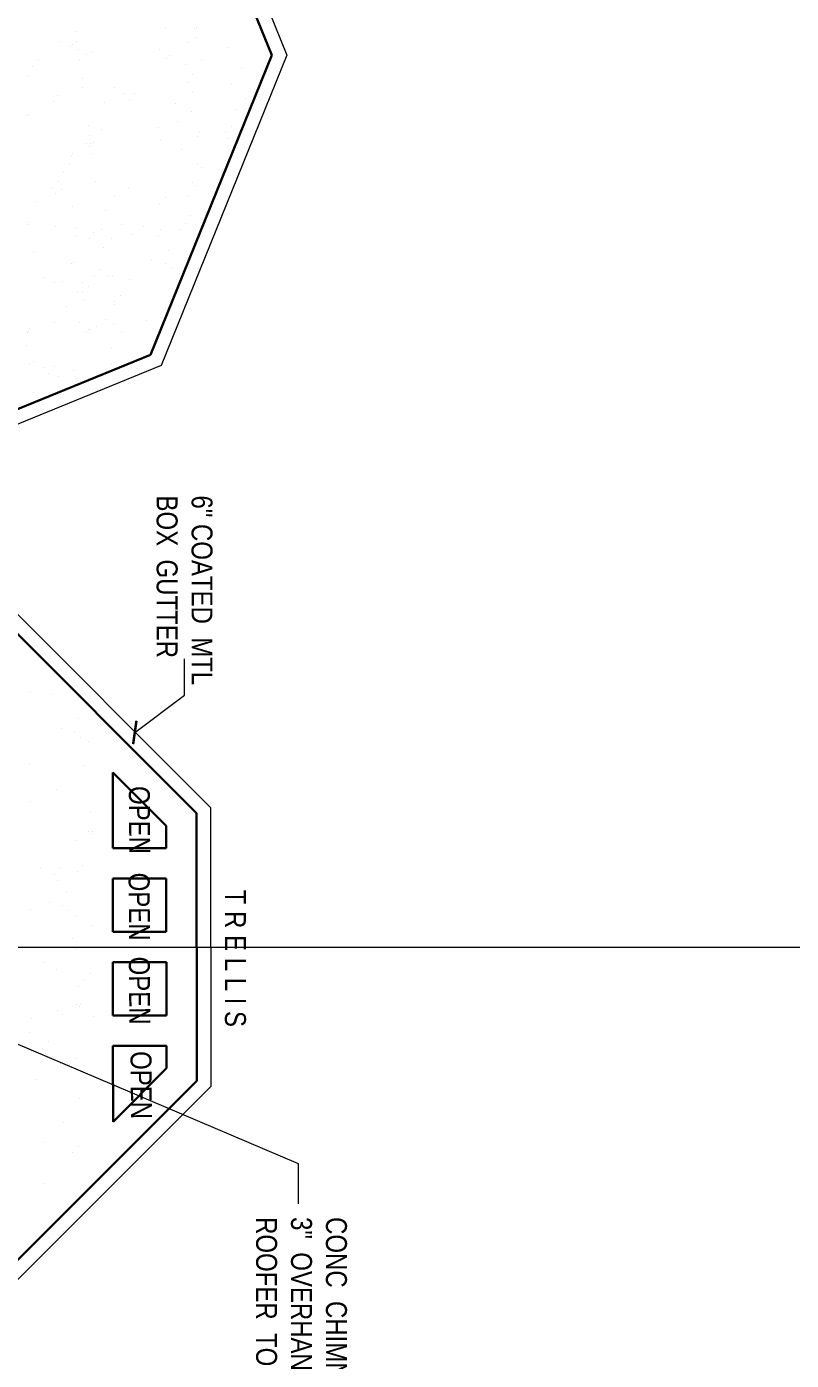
# Model space of a CAD drawing. Header units: inches. Extents: x -10188 to 9179, y -281 to 6710.
# Drawn here: x -1730 to -1402, y 1860 to 2433 of the extents above; entities that cross this region are included whole.
import ezdxf

# ---------------------------------------------------------------- set-up
doc = ezdxf.new("R2010")
doc.units = ezdxf.units.IN
doc.header["$MEASUREMENT"] = 0
doc.linetypes.add('HIDDEN', pattern=[0.375, 0.25, -0.125])
for name, color, linetype, lineweight in [('GUTTER', 7, 'Continuous', 15), ('ROOF LINE', 7, 'Continuous', 30), ('ROOFLINE', 7, 'HIDDEN', 30)]:
    doc.layers.add(name, color=color, linetype=linetype, lineweight=lineweight)
doc.layers.add('SOUTH_ELEVATION', color=7, linetype='Continuous')
doc.styles.add('ARCHENT', font='technical.ttf', dxfattribs={"height": 6})
doc.styles.add('ARCHENTLTD', font='technical.ttf', dxfattribs={"height": 0.1875})
doc.dimstyles.new('ARCHENTLTD', dxfattribs={"dimscale": 0.05, "dimtxt": 0.1875, "dimasz": 3, "dimexe": 9, "dimexo": 1, "dimgap": 2.5, "dimtad": 0, "dimdec": 1, "dimzin": 1, "dimdsep": 46, "dimlunit": 4, "dimtxsty": 'ARCHENTLTD', "dimblk": 'ARCHTICK', "dimcen": 6, "dimclrd": 256, "dimclre": 256, "dimclrt": 256, "dimaunit": 1, "dimadec": 0, "dimazin": 0, "dimtfac": 1, "dimtdec": 1, "dimtofl": 0, "dimtmove": 1, "dimatfit": 3, "dimldrblk": 'ARCHTICK', "dimfxl": 1, "dimfrac": 2, "dimtolj": 1, "dimtzin": 0, "dimlwd": 9, "dimlwe": 9, "dimarcsym": 0})

# ---------------------------------------------------------------- blocks, each defined once
blk = doc.blocks.new('_ArchTick')
at = {"color": 0, "linetype": 'ByBlock', "const_width": 0.15}
blk.add_lwpolyline([(-0.5, -0.5), (0.5, 0.5)], dxfattribs=at)

msp = doc.modelspace()

# ---------------------------------------------------------------- linework, layer by layer
at = {"layer": 'GUTTER'}
for p, q in [((-1654.68, 2509.14), (-1618.64, 2420.9)), ((-1618.64, 2420.9), (-1672.74, 2287.39)), ((-1672.74, 2287.39), (-1761.49, 2251.14)), ((-1774.27, 2220.27), (-1651.46, 2097.43)), ((-1651.46, 2097.43), (-1651.41, 1977.45)), ((-1651.41, 1977.45), (-1755.89, 1872.88))]:
    msp.add_line(p, q, dxfattribs=at)
at = {"layer": 'ROOF LINE'}
for p, q in [((-1661.34, 2509.56), (-1625.12, 2420.89)), ((-1625.12, 2420.89), (-1677.35, 2291.99)), ((-1677.35, 2291.99), (-1766.41, 2255.62)), ((-1781.51, 2219.03), (-1657.46, 2094.95)), ((-1693.46, 2079.89), (-1693.47, 2112.49)), ((-1693.47, 2112.49), (-1670.5, 2089.54)), ((-1657.46, 2094.95), (-1657.41, 1979.93)), ((-1670.5, 2089.54), (-1670.5, 2079.9)), ((-1670.5, 2089.54), (-1670.5, 2079.9)), ((-1670.5, 2079.9), (-1693.46, 2079.89)), ((-1693.44, 2043.9), (-1693.45, 2066.89)), ((-1693.45, 2066.89), (-1670.49, 2066.89)), ((-1670.49, 2066.9), (-1670.49, 2043.9)), ((-1670.49, 2043.9), (-1693.44, 2043.9)), ((-1693.42, 2007.89), (-1693.43, 2030.89)), ((-1693.43, 2030.89), (-1670.47, 2030.89)), ((-1670.47, 2030.9), (-1670.47, 2007.9)), ((-1670.47, 2007.9), (-1693.42, 2007.89)), ((-1693.4, 1962.29), (-1693.41, 1994.89)), ((-1693.41, 1994.89), (-1670.45, 1994.89)), ((-1670.45, 1994.9), (-1670.45, 1985.26)), ((-1670.45, 1985.26), (-1693.4, 1962.29)), ((-1657.41, 1979.93), (-1762.95, 1874.29))]:
    msp.add_line(p, q, dxfattribs=at)
at = {"layer": 'ROOFLINE', "color": 7, "linetype": 'Continuous', "lineweight": 25, "ltscale": 100}
for p, q in [((-1670.91, 2432.85), (-1670.91, 2432.85)), ((-1658.34, 2432.55), (-1658.34, 2432.55)), ((-1657.38, 2432.63), (-1657.38, 2432.63)), ((-1716.52, 2426.73), (-1716.52, 2426.73)), ((-1709.32, 2430.98), (-1709.32, 2430.98)), ((-1708.96, 2426.83), (-1708.96, 2426.83)), ((-1661.41, 2426.31), (-1661.41, 2426.31)), ((-1657.82, 2428.37), (-1657.82, 2428.37)), ((-1628.92, 2429.31), (-1628.92, 2429.31)), ((-1711.48, 2424.58), (-1711.48, 2424.58)), ((-1710.76, 2425.3), (-1710.76, 2425.3)), ((-1708.3, 2423.17), (-1708.3, 2423.17)), ((-1704.72, 2421.11), (-1704.72, 2421.11)), ((-1702.19, 2422.45), (-1702.19, 2422.45)), ((-1673.29, 2423.4), (-1673.29, 2423.4)), ((-1669.31, 2420.66), (-1669.31, 2420.66)), ((-1644.38, 2424.34), (-1644.38, 2424.34)), ((-1727.85, 2416.15), (-1727.85, 2416.15)), ((-1725.32, 2418.91), (-1725.32, 2418.91)), ((-1707.93, 2419.02), (-1707.93, 2419.02)), ((-1670.3, 2419.5), (-1670.3, 2419.5)), ((-1662.39, 2416.74), (-1662.39, 2416.74)), ((-1655.3, 2419.08), (-1655.3, 2419.08)), ((-1638.36, 2415.65), (-1638.36, 2415.65)), ((-1730.21, 2411.8), (-1730.21, 2411.8)), ((-1706.69, 2410.97), (-1706.69, 2410.97)), ((-1661.36, 2408.93), (-1661.36, 2408.93)), ((-1659.33, 2412.75), (-1659.33, 2412.75)), ((-1629.61, 2414.11), (-1629.61, 2414.11)), ((-1717.21, 2403.42), (-1717.21, 2403.42)), ((-1706.32, 2406.83), (-1706.32, 2406.83)), ((-1692.86, 2406.96), (-1692.86, 2406.96)), ((-1688.31, 2404.36), (-1688.31, 2404.36)), ((-1683.98, 2404.57), (-1683.98, 2404.57)), ((-1659.41, 2405.31), (-1659.41, 2405.31)), ((-1642.3, 2408.14), (-1642.3, 2408.14)), ((-1718.78, 2400.83), (-1718.78, 2400.83)), ((-1696.89, 2400.64), (-1696.89, 2400.64)), ((-1686.51, 2401.8), (-1686.51, 2401.8)), ((-1666.62, 2400.28), (-1666.62, 2400.28)), ((-1640.52, 2397.41), (-1640.52, 2397.41)), ((-1636.27, 2402.1), (-1636.27, 2402.1)), ((-1730.42, 2394.85), (-1730.42, 2394.85)), ((-1729.7, 2395.57), (-1729.7, 2395.57)), ((-1665.6, 2392.47), (-1665.6, 2392.47)), ((-1659.76, 2396.74), (-1659.76, 2396.74)), ((-1704.01, 2390.6), (-1704.01, 2390.6)), ((-1703.64, 2386.45), (-1703.64, 2386.45)), ((-1698.47, 2388.75), (-1698.47, 2388.75)), ((-1673.84, 2389.98), (-1673.84, 2389.98)), ((-1657.3, 2385.92), (-1657.3, 2385.92)), ((-1656.36, 2387.85), (-1656.36, 2387.85)), ((-1645.17, 2387.46), (-1645.17, 2387.46)), ((-1642.64, 2390.22), (-1642.64, 2390.22)), ((-1704.9, 2382.74), (-1704.9, 2382.74)), ((-1703.36, 2381.64), (-1703.36, 2381.64)), ((-1702.98, 2382.79), (-1702.98, 2382.79)), ((-1701.69, 2383.19), (-1701.69, 2383.19)), ((-1672.78, 2384.13), (-1672.78, 2384.13)), ((-1663.99, 2380.28), (-1663.99, 2380.28)), ((-1643.88, 2385.08), (-1643.88, 2385.08)), ((-1711.4, 2377.87), (-1711.4, 2377.87)), ((-1710.67, 2378.58), (-1710.67, 2378.58)), ((-1702.61, 2378.64), (-1702.61, 2378.64)), ((-1657.13, 2374.41), (-1657.13, 2374.41)), ((-1714.68, 2371.06), (-1714.68, 2371.06)), ((-1712.15, 2373.82), (-1712.15, 2373.82)), ((-1655.21, 2372.37), (-1655.21, 2372.37)), ((-1719.57, 2363.94), (-1719.57, 2363.94)), ((-1717.04, 2366.71), (-1717.04, 2366.71)), ((-1715.75, 2362.9), (-1715.75, 2362.9)), ((-1701.01, 2366.45), (-1701.01, 2366.45)), ((-1686.85, 2363.85), (-1686.85, 2363.85)), ((-1659.24, 2366.04), (-1659.24, 2366.04)), ((-1657.95, 2364.79), (-1657.95, 2364.79)), ((-1726.64, 2358.01), (-1726.64, 2358.01)), ((-1718.28, 2361.56), (-1718.28, 2361.56)), ((-1692.78, 2360.25), (-1692.78, 2360.25)), ((-1670.81, 2359.48), (-1670.81, 2359.48)), ((-1661.31, 2359.91), (-1661.31, 2359.91)), ((-1710.8, 2355.64), (-1710.8, 2355.64)), ((-1696.81, 2353.93), (-1696.81, 2353.93)), ((-1673.35, 2356.71), (-1673.35, 2356.71)), ((-1660.28, 2352.1), (-1660.28, 2352.1)), ((-1730.34, 2348.14), (-1730.34, 2348.14)), ((-1729.61, 2348.85), (-1729.61, 2348.85)), ((-1718.03, 2347), (-1718.03, 2347)), ((-1709.31, 2346.32), (-1709.31, 2346.32)), ((-1698.33, 2346.08), (-1698.33, 2346.08)), ((-1689.95, 2348.2), (-1689.95, 2348.2)), ((-1680.41, 2347.26), (-1680.41, 2347.26)), ((-1672.97, 2345.76), (-1672.97, 2345.76)), ((-1664.73, 2345.7), (-1664.73, 2345.7)), ((-1662.2, 2348.46), (-1662.2, 2348.46)), ((-1709.19, 2343.44), (-1709.19, 2343.44)), ((-1703.44, 2342.23), (-1703.44, 2342.23)), ((-1701.87, 2344.82), (-1701.87, 2344.82)), ((-1693.98, 2341.87), (-1693.98, 2341.87)), ((-1685.3, 2343.66), (-1685.3, 2343.66)), ((-1673.75, 2343.27), (-1673.75, 2343.27)), ((-1658.68, 2339.9), (-1658.68, 2339.9)), ((-1727.51, 2336.09), (-1727.51, 2336.09)), ((-1697.3, 2338.27), (-1697.3, 2338.27)), ((-1669.49, 2336.9), (-1669.49, 2336.9)), ((-1711.31, 2331.16), (-1711.31, 2331.16)), ((-1710.59, 2331.87), (-1710.59, 2331.87)), ((-1698.99, 2328.73), (-1698.99, 2328.73)), ((-1676.69, 2332.65), (-1676.69, 2332.65)), ((-1670.93, 2331.22), (-1670.93, 2331.22)), ((-1668.46, 2329.09), (-1668.46, 2329.09)), ((-1722.69, 2325.14), (-1722.69, 2325.14)), ((-1718.47, 2323.19), (-1718.47, 2323.19)), ((-1715.25, 2323.64), (-1715.25, 2323.64)), ((-1706.51, 2323.07), (-1706.51, 2323.07)), ((-1701.52, 2325.97), (-1701.52, 2325.97)), ((-1695.69, 2326.07), (-1695.69, 2326.07)), ((-1693.79, 2326.09), (-1693.79, 2326.09)), ((-1686.35, 2324.59), (-1686.35, 2324.59)), ((-1664.89, 2327.03), (-1664.89, 2327.03)), ((-1708.49, 2319.1), (-1708.49, 2319.1)), ((-1706.41, 2318.85), (-1706.41, 2318.85)), ((-1703.88, 2321.61), (-1703.88, 2321.61)), ((-1690.37, 2317.72), (-1690.37, 2317.72)), ((-1666.86, 2316.89), (-1666.86, 2316.89)), ((-1713.48, 2312.92), (-1713.48, 2312.92)), ((-1705.48, 2315.26), (-1705.48, 2315.26)), ((-1692.91, 2314.96), (-1692.91, 2314.96)), ((-1692.69, 2313.54), (-1692.69, 2313.54)), ((-1718.37, 2305.8), (-1718.37, 2305.8)), ((-1707.85, 2305.8), (-1707.85, 2305.8)), ((-1696.72, 2307.22), (-1696.72, 2307.22)), ((-1693.01, 2305.7), (-1693.01, 2305.7)), ((-1678.95, 2306.75), (-1678.95, 2306.75)), ((-1671.51, 2305.25), (-1671.51, 2305.25)), ((-1730.25, 2301.43), (-1730.25, 2301.43)), ((-1729.53, 2302.14), (-1729.53, 2302.14)), ((-1729.31, 2303.36), (-1729.31, 2303.36)), ((-1704.86, 2301.91), (-1704.86, 2301.91)), ((-1703.87, 2303.06), (-1703.87, 2303.06)), ((-1702.94, 2302.96), (-1702.94, 2302.96)), ((-1700.41, 2304.3), (-1700.41, 2304.3)), ((-1689.87, 2301.49), (-1689.87, 2301.49)), ((-1730.39, 2296.02), (-1730.39, 2296.02)), ((-1693.9, 2295.16), (-1693.9, 2295.16)), ((-1729.37, 2288.21), (-1729.37, 2288.21)), ((-1727.43, 2289.37), (-1727.43, 2289.37)), ((-1722.87, 2286.77), (-1722.87, 2286.77)), ((-1721.08, 2284.21), (-1721.08, 2284.21)), ((-1718.55, 2286.98), (-1718.55, 2286.98)), ((-1717.01, 2282.68), (-1717.01, 2282.68)), ((-1710.5, 2285.16), (-1710.5, 2285.16)), ((-1701.19, 2282.69), (-1701.19, 2282.69)), ((-1693.97, 2287.72), (-1693.97, 2287.72)), ((-1727.76, 2276.01), (-1727.76, 2276.01)), ((-1728.83, 2146.76), (-1728.83, 2146.76)), ((-1719.29, 2145.82), (-1719.29, 2145.82)), ((-1708.37, 2135.45), (-1708.37, 2135.45)), ((-1715.58, 2131.21), (-1715.58, 2131.21)), ((-1709.81, 2129.78), (-1709.81, 2129.78)), ((-1707.35, 2127.65), (-1707.35, 2127.65)), ((-1703.77, 2125.59), (-1703.77, 2125.59)), ((-1729.26, 2116.28), (-1729.26, 2116.28)), ((-1705.74, 2115.45), (-1705.74, 2115.45)), ((-1717.83, 2105.31), (-1717.83, 2105.31)), ((-1728.75, 2100.05), (-1728.75, 2100.05)), ((-1703.06, 2095.08), (-1703.06, 2095.08)), ((-1702.03, 2087.27), (-1702.03, 2087.27)), ((-1709.72, 2083.06), (-1709.72, 2083.06)), ((-1703.95, 2087.22), (-1703.95, 2087.22)), ((-1702.41, 2086.12), (-1702.41, 2086.12)), ((-1724.51, 2071.36), (-1724.51, 2071.36)), ((-1716.09, 2071.19), (-1716.09, 2071.19)), ((-1706.31, 2072.56), (-1706.31, 2072.56)), ((-1718.62, 2068.42), (-1718.62, 2068.42)), ((-1717.33, 2066.04), (-1717.33, 2066.04)), ((-1708.84, 2069.8), (-1708.84, 2069.8)), ((-1713.6, 2061), (-1713.6, 2061)), ((-1728.66, 2053.33), (-1728.66, 2053.33)), ((-1720.8, 2056.75), (-1720.8, 2056.75)), ((-1715.03, 2055.32), (-1715.03, 2055.32)), ((-1712.57, 2053.19), (-1712.57, 2053.19)), ((-1708.99, 2051.13), (-1708.99, 2051.13)), ((-1702.49, 2046.7), (-1702.49, 2046.7)), ((-1710.96, 2040.99), (-1710.96, 2040.99)), ((-1709.64, 2036.35), (-1709.64, 2036.35)), ((-1723.05, 2030.85), (-1723.05, 2030.85)), ((-1717.52, 2027.67), (-1717.52, 2027.67)), ((-1702.93, 2026.09), (-1702.93, 2026.09)), ((-1708.28, 2020.62), (-1708.28, 2020.62)), ((-1705.46, 2023.33), (-1705.46, 2023.33)), ((-1709.17, 2012.76), (-1709.17, 2012.76)), ((-1707.25, 2012.81), (-1707.25, 2012.81)), ((-1717.42, 2010.28), (-1717.42, 2010.28)), ((-1714.95, 2008.6), (-1714.95, 2008.6)), ((-1707.63, 2011.66), (-1707.63, 2011.66)), ((-1701.99, 2007.44), (-1701.99, 2007.44)), ((-1728.58, 2006.62), (-1728.58, 2006.62)), ((-1729.44, 2000.49), (-1729.44, 2000.49)), ((-1721.31, 1996.73), (-1721.31, 1996.73)), ((-1728.42, 1992.69), (-1728.42, 1992.69)), ((-1723.85, 1993.96), (-1723.85, 1993.96)), ((-1722.55, 1991.58), (-1722.55, 1991.58)), ((-1716.06, 1987.16), (-1716.06, 1987.16)), ((-1709.55, 1989.64), (-1709.55, 1989.64)), ((-1726.81, 1980.49), (-1726.81, 1980.49)), ((-1707.72, 1972.25), (-1707.72, 1972.25)), ((-1714.86, 1961.89), (-1714.86, 1961.89)), ((-1722.74, 1953.21), (-1722.74, 1953.21)), ((-1708.15, 1951.64), (-1708.15, 1951.64)), ((-1710.68, 1948.87), (-1710.68, 1948.87)), ((-1722.64, 1935.82), (-1722.64, 1935.82)), ((-1707.21, 1932.98), (-1707.21, 1932.98)), ((-1721.28, 1912.7), (-1721.28, 1912.7)), ((-1714.78, 1915.18), (-1714.78, 1915.18))]:
    msp.add_line(p, q, dxfattribs=at)
at = {"layer": 'SOUTH_ELEVATION', "color": 6, "lineweight": 9, "ltscale": 25}
msp.add_line((-2038.39, 2037.34), (9178.82, 2037.34), dxfattribs=at)

# ---------------------------------------------------------------- texts
at = {"layer": 'ROOFLINE', "color": 7, "linetype": 'Continuous', "lineweight": 9, "ltscale": 0.75, "char_height": 9, "attachment_point": 1, "rotation": 270, "style": 'ARCHENT'}
for s, insert in [('6" COATED  MTL\\PBOX  GUTTER', (-1650.65, 2231.55)), ('CONC  CHIMNEY  CAP TO  HAVE\\P3"  OVERHANG  OVER  STONE.\\PROOFER  TO  APPLY  WATERPROOFING', (-1592.89, 1921.28))]:
    msp.add_mtext(s, dxfattribs=dict(at, insert=insert))
at = {"layer": 'ROOFLINE', "color": 7, "linetype": 'Continuous', "lineweight": 5, "char_height": 9, "attachment_point": 5, "rotation": 270.45111, "style": 'ARCHENTLTD'}
for insert in [(-1697.07, 2091.89), (-1697.16, 2054.65), (-1697.06, 2018.56), (-1696.34, 1977.92)]:
    msp.add_mtext('OPEN\\P\\P  ', dxfattribs=dict(at, insert=insert))
at = {"layer": 'ROOFLINE', "color": 7, "linetype": 'HIDDEN', "lineweight": 30, "insert": (-1636.29, 2062.04), "char_height": 9, "width": 65.3125, "attachment_point": 1, "rotation": 270, "style": 'ARCHENT'}
msp.add_mtext('T R E L L I S', dxfattribs=at)

# ---------------------------------------------------------------- leaders
at = {"layer": 'ROOFLINE', "color": 7, "linetype": 'Continuous', "lineweight": 9, "ltscale": 0.75}
msp.add_leader([(-1684.04, 2129.65), (-1662.73, 2145.64), (-1662.73, 2161.28)], dimstyle='ARCHENTLTD', override={"dimasz": 144, "dimgap": 1, "dimtad": 0}, dxfattribs=at)
at = {"layer": 'ROOFLINE', "color": 7, "linetype": 'Continuous', "lineweight": 9, "ltscale": 0.5}
msp.add_leader([(-1832.43, 2037.44), (-1613.79, 1944.27), (-1613.79, 1926.94)], dimstyle='ARCHENTLTD', override={"dimasz": 144, "dimgap": 1, "dimtad": 0}, dxfattribs=at)

doc.saveas('drawing.dxf')
